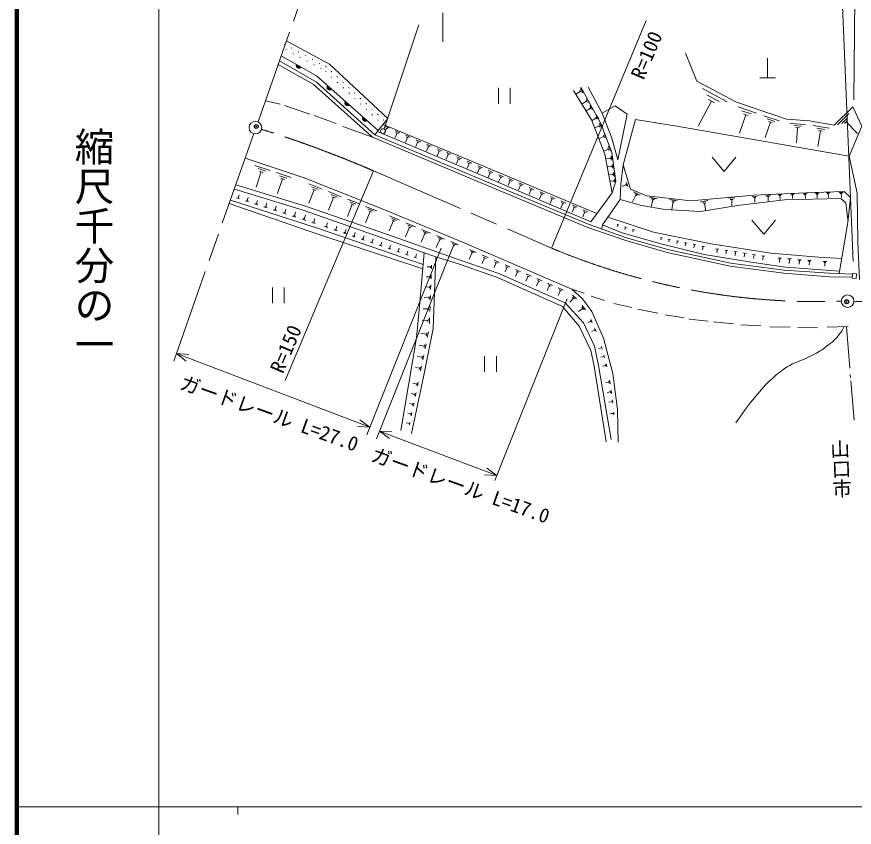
# Model space of a CAD drawing. Units: millimetres, scale not verified. Extents: x 40000 to 680000, y 20000 to 380000.
# Drawn here: x 40000 to 146002, y 202409 to 304942 of the extents above; entities that cross this region are included whole.
import ezdxf
from ezdxf.enums import TextEntityAlignment as Align

# ---------------------------------------------------------------- set-up
doc = ezdxf.new("R2010")
doc.units = ezdxf.units.MM
doc.header["$LTSCALE"] = 1000
doc.header["$PDMODE"] = 32
doc.header["$PDSIZE"] = 500
doc.linetypes.add('CHAIN', pattern=[18.5, 12, -1.5, 3.5, -1.5])
for name, color, linetype, lineweight in [('M-BGD', 7, 'Continuous', 13), ('M-BGD-HTXT', 7, 'Continuous', 13), ('M-BMK', 2, 'CHAIN', 13), ('M-BMK-OTRS', 5, 'Continuous', 13), ('M-BMK-SRVR', 3, 'Continuous', 13), ('M-STR-HTXT', 7, 'Continuous', 13), ('M-STR-STRC', 7, 'Continuous', 13), ('M-TTL', 2, 'Continuous', 140), ('M-TTL-BAND', 7, 'Continuous', 13)]:
    doc.layers.add(name, color=color, linetype=linetype, lineweight=lineweight)
doc.layers.add('M-OTRS', color=6, linetype='Continuous')
doc.styles.add('@ＭＳ ゴシック', font='')
doc.styles.add('ＭＳ ゴシック', font='')
doc.styles.get('@ＭＳ ゴシック').set_extended_font_data('@MS Gothic')
doc.styles.get('ＭＳ ゴシック').set_extended_font_data('MS Gothic')

msp = doc.modelspace()

# ---------------------------------------------------------------- linework, layer by layer
at = {"layer": 'M-BGD'}
for p, q in [((73867, 301480), (73955, 301432)), ((74067, 300802), (74155, 300754)), ((74745, 301002), (74833, 300954)), ((74946, 300324), (75033, 300276)), ((75624, 300524), (75712, 300476)), ((76502, 300046), (76590, 299998)), ((126082, 296814), (124633, 300353)), ((75824, 299846), (75912, 299798)), ((76702, 299368), (76790, 299320)), ((77380, 299568), (77468, 299520)), ((78259, 299090), (78347, 299042)), ((135031, 299704), (135031, 297204)), ((77581, 298890), (77668, 298842)), ((78459, 298412), (78547, 298364)), ((79068, 298730), (79141, 298662)), ((79094, 298023), (79167, 297955)), ((79137, 298612), (79225, 298564)), ((79800, 298049), (79874, 297981)), ((79826, 297342), (79899, 297274)), ((80533, 297368), (80606, 297300)), ((134031, 297204), (136031, 297204)), ((80559, 296662), (80632, 296593)), ((81265, 296687), (81339, 296619)), ((81291, 295981), (81364, 295913)), ((81998, 296007), (82071, 295939)), ((100966, 295934), (100966, 293934)), ((102466, 295934), (102466, 293934)), ((111340, 295869), (111679, 295317)), ((126784, 295870), (129919, 294187)), ((82024, 295300), (82097, 295232)), ((82730, 295326), (82804, 295258)), ((111372, 295509), (110820, 295170)), ((111287, 295647), (111457, 295371)), ((127357, 295057), (128925, 294216)), ((82756, 294619), (82829, 294551)), ((83463, 294645), (83536, 294577)), ((83489, 293938), (83562, 293870)), ((84195, 293964), (84269, 293896)), ((112128, 294274), (111571, 293932)), ((112042, 294413), (112213, 294135)), ((112096, 294638), (112438, 294081)), ((112579, 293756), (112917, 293204)), ((127931, 294245), (126248, 291109)), ((127539, 294455), (128323, 294034)), ((84221, 293258), (84294, 293190)), ((84928, 293283), (85001, 293215)), ((84954, 292577), (85027, 292509)), ((85660, 292603), (85734, 292535)), ((112610, 293395), (112058, 293056)), ((112525, 293533), (112695, 293257)), ((131298, 293527), (133625, 292739)), ((131781, 293039), (132945, 292645)), ((131974, 292650), (132555, 292453)), ((143880, 291275), (145321, 292710)), ((146977, 291098), (145816, 293548)), ((85686, 291896), (85759, 291828)), ((85742, 290549), (86979, 292060)), ((86393, 291922), (86466, 291854)), ((113366, 292161), (112809, 291819)), ((113281, 292300), (113452, 292021)), ((113334, 292525), (113676, 291968)), ((132264, 292551), (131476, 290225)), ((134576, 292417), (136516, 291759)), ((135381, 291603), (134724, 289663)), ((134979, 292010), (135948, 291681)), ((135139, 291685), (135624, 291521)), ((144419, 291454), (145140, 292171)), ((144779, 291453), (145139, 291812)), ((144959, 291632), (146393, 290192)), ((85308, 290019), (85742, 290549)), ((86811, 290825), (86560, 290241)), ((86582, 291097), (87166, 290846)), ((86665, 290888), (86957, 290762)), ((87898, 290531), (88488, 290277)), ((113744, 291131), (113150, 290873)), ((113680, 291280), (113809, 290983)), ((113763, 291493), (114022, 290899)), ((137889, 291447), (139812, 291320)), ((138354, 291175), (139315, 291112)), ((138578, 290919), (139059, 290887)), ((138818, 290903), (138692, 288980)), ((140814, 291196), (142817, 290847)), ((141271, 290859), (142272, 290684)), ((141728, 290521), (141379, 288518)), ((141478, 290565), (141978, 290477)), ((88130, 290256), (87876, 289667)), ((87982, 290320), (88277, 290193)), ((89453, 289685), (89197, 289090)), ((89220, 289962), (89815, 289706)), ((89305, 289749), (89602, 289621)), ((90547, 289391), (91147, 289133)), ((114321, 289803), (113721, 289543)), ((114255, 289953), (114386, 289654)), ((114340, 290168), (114601, 289569)), ((90783, 289112), (90524, 288511)), ((90632, 289176), (90933, 289047)), ((92117, 288536), (91857, 287930)), ((91880, 288818), (92486, 288557)), ((91966, 288601), (92269, 288471)), ((114828, 288340), (114959, 288040)), ((114913, 288555), (115174, 287956)), ((93458, 287958), (93195, 287346)), ((93218, 288242), (93830, 287979)), ((93305, 288023), (93611, 287892)), ((94604, 287523), (94353, 286939)), ((94375, 287794), (94959, 287543)), ((94458, 287585), (94750, 287460)), ((114893, 288190), (114294, 287929)), ((115292, 287321), (115340, 286799)), ((95922, 286954), (95668, 286364)), ((95691, 287228), (96280, 286975)), ((95775, 287017), (96069, 286891)), ((97246, 286383), (96990, 285788)), ((97012, 286660), (97607, 286404)), ((97097, 286447), (97395, 286319)), ((115185, 287048), (114663, 286999)), ((115173, 287178), (115198, 286917)), ((115449, 286273), (115498, 285751)), ((128019, 287161), (129519, 285361)), ((129519, 285361), (131019, 287161)), ((70149, 286132), (72081, 285486)), ((70953, 285326), (70307, 283394)), ((70551, 285729), (71517, 285406)), ((70712, 285406), (71195, 285245)), ((72867, 285223), (74743, 284596)), ((98575, 285809), (98317, 285209)), ((98339, 286089), (98940, 285830)), ((98425, 285874), (98725, 285745)), ((99910, 285233), (99649, 284627)), ((99672, 285515), (100278, 285255)), ((99758, 285299), (100061, 285168)), ((115343, 286000), (114820, 285951)), ((115330, 286130), (115355, 285869)), ((115579, 285263), (115628, 284740)), ((116754, 286197), (117662, 283144)), ((73648, 284440), (73022, 282565)), ((73258, 284832), (74196, 284518)), ((73414, 284519), (73883, 284362)), ((101250, 284655), (100987, 284043)), ((101010, 284940), (101622, 284676)), ((101097, 284721), (101403, 284589)), ((102461, 284226), (102210, 283642)), ((102232, 284498), (102816, 284246)), ((102315, 284289), (102607, 284163)), ((115473, 284989), (114951, 284940)), ((115606, 284183), (115083, 284134)), ((115461, 285120), (115485, 284859)), ((115594, 284313), (115618, 284052)), ((115712, 284456), (115761, 283934)), ((76971, 283803), (78667, 283129)), ((77651, 283042), (76978, 281346)), ((77311, 283422), (78159, 283086)), ((77439, 283126), (77863, 282958)), ((103780, 283657), (103526, 283068)), ((103548, 283932), (104138, 283678)), ((103632, 283721), (103927, 283594)), ((105103, 283086), (104847, 282491)), ((104870, 283363), (105465, 283107)), ((104955, 283150), (105252, 283022)), ((117140, 283687), (116642, 283520)), ((117098, 283811), (117182, 283562)), ((117181, 283977), (117348, 283480)), ((68191, 281905), (67827, 282024)), ((68009, 281965), (68157, 282420)), ((69182, 281689), (69305, 282070)), ((79457, 282816), (81061, 282179)), ((80099, 282097), (79463, 280493)), ((79778, 282456), (80580, 282138)), ((79899, 282176), (80300, 282017)), ((106433, 282513), (106174, 281912)), ((106197, 282792), (106797, 282534)), ((106282, 282577), (106583, 282448)), ((107530, 282219), (108136, 281958)), ((107616, 282002), (107919, 281872)), ((112642, 279012), (115355, 282652)), ((118373, 282381), (117937, 281517)), ((118050, 282814), (118913, 282379)), ((118211, 282597), (118643, 282380)), ((118265, 282435), (118481, 282326)), ((120093, 282133), (121037, 281926)), ((120303, 281964), (120775, 281860)), ((130092, 282000), (130869, 282027)), ((133097, 282215), (133699, 282236)), ((133253, 282070), (133554, 282080)), ((133403, 282075), (133425, 281473)), ((134780, 282353), (135382, 282375)), ((134936, 282208), (135237, 282219)), ((135086, 282213), (135108, 281611)), ((136343, 282445), (136832, 282463)), ((136469, 282327), (136714, 282336)), ((136592, 282332), (136609, 281843)), ((137936, 282536), (138424, 282554)), ((138062, 282419), (138307, 282427)), ((138185, 282423), (138202, 281934)), ((139551, 282558), (140040, 282575)), ((139678, 282440), (139922, 282449)), ((139800, 282444), (139817, 281956)), ((141049, 282608), (141538, 282625)), ((141176, 282490), (141420, 282499)), ((141298, 282494), (141315, 282006)), ((142458, 282686), (142947, 282703)), ((142585, 282568), (142829, 282577)), ((142707, 282572), (142724, 282084)), ((144102, 282700), (144591, 282718)), ((144229, 282582), (144473, 282591)), ((144351, 282587), (144368, 282098)), ((69341, 281532), (68960, 281655)), ((69277, 281658), (69086, 281720)), ((70507, 281153), (70110, 281282)), ((70440, 281284), (70242, 281349)), ((70341, 281316), (70470, 281714)), ((71621, 280905), (71414, 280972)), ((71517, 280939), (71652, 281353)), ((72710, 280556), (72850, 280987)), ((81848, 281867), (83364, 281265)), ((82456, 281187), (81854, 279672)), ((82152, 281527), (82910, 281226)), ((82266, 281262), (82645, 281112)), ((84150, 280953), (85580, 280385)), ((107767, 281937), (107507, 281331)), ((109108, 281359), (108845, 280747)), ((108868, 281643), (109480, 281380)), ((108955, 281424), (109261, 281293)), ((110327, 281113), (110933, 280852)), ((120513, 281794), (120306, 280850)), ((120395, 281820), (120631, 281768)), ((122633, 281829), (123589, 281686)), ((122854, 281674), (123332, 281602)), ((123075, 281519), (122932, 280563)), ((122956, 281537), (123195, 281501)), ((126529, 281516), (127482, 281678)), ((126788, 281438), (127264, 281519)), ((126927, 281339), (127165, 281379)), ((127046, 281359), (127209, 280406)), ((130293, 281812), (130682, 281826)), ((130487, 281819), (130515, 281043)), ((71691, 280768), (71277, 280903)), ((72891, 280378), (72460, 280518)), ((72818, 280521), (72603, 280591)), ((74109, 279982), (73660, 280128)), ((74033, 280131), (73809, 280203)), ((73921, 280167), (74066, 280615)), ((75149, 279773), (75300, 280238)), ((76383, 279374), (76537, 279847)), ((84723, 280312), (84155, 278881)), ((84437, 280632), (85152, 280348)), ((84544, 280383), (84902, 280241)), ((110565, 280831), (110304, 280225)), ((110413, 280896), (110717, 280766)), ((111905, 280253), (111642, 279641)), ((111665, 280537), (112277, 280274)), ((111752, 280319), (112058, 280187)), ((75344, 279581), (74878, 279732)), ((75265, 279735), (75032, 279811)), ((76581, 279178), (76108, 279332)), ((76501, 279335), (76265, 279412)), ((77779, 278789), (77330, 278935)), ((77704, 278938), (77479, 279011)), ((77591, 278974), (77737, 279424)), ((79203, 278431), (79348, 278856)), ((87680, 279150), (87138, 277856)), ((87168, 279745), (88462, 279203)), ((87424, 279447), (88071, 279176)), ((87518, 279218), (87842, 279082)), ((89246, 278875), (90449, 278371)), ((133045, 279218), (134545, 277418)), ((134545, 277418), (136045, 279218)), ((79380, 278253), (78955, 278397)), ((79310, 278395), (79097, 278467)), ((80547, 277855), (80132, 277996)), ((80479, 277994), (80271, 278065)), ((80375, 278029), (80516, 278444)), ((81536, 277631), (81674, 278036)), ((89721, 278322), (89217, 277119)), ((89483, 278598), (90085, 278346)), ((89571, 278385), (89872, 278259)), ((91230, 278043), (92347, 277576)), ((91451, 277787), (92009, 277553)), ((115982, 278700), (116196, 278629)), ((116089, 278665), (116000, 278397)), ((116944, 278381), (117182, 278302)), ((117063, 278342), (116964, 278043)), ((117955, 278046), (118167, 277976)), ((118061, 278011), (117973, 277747)), ((81705, 277461), (81299, 277599)), ((81638, 277597), (81435, 277666)), ((82853, 277070), (82457, 277205)), ((82787, 277202), (82590, 277270)), ((82688, 277236), (82823, 277632)), ((83991, 276682), (83605, 276814)), ((83927, 276812), (83734, 276877)), ((83831, 276844), (83962, 277230)), ((84932, 276362), (85092, 276832)), ((91671, 277530), (91204, 276414)), ((91532, 277589), (91811, 277472)), ((93535, 276774), (93102, 275740)), ((93126, 277249), (94160, 276816)), ((93330, 277012), (93847, 276795)), ((93405, 276828), (93664, 276720)), ((121474, 277005), (121696, 276960)), ((121585, 276983), (121528, 276706)), ((122466, 276802), (122714, 276751)), ((122590, 276777), (122527, 276466)), ((85120, 276298), (84744, 276426)), ((86240, 275916), (85873, 276041)), ((86056, 275979), (86212, 276438)), ((87348, 275539), (86992, 275660)), ((87170, 275599), (87322, 276045)), ((88273, 275224), (88421, 275656)), ((95315, 276052), (94915, 275097)), ((94937, 276491), (95892, 276091)), ((95126, 276271), (95603, 276071)), ((95195, 276102), (95434, 276002)), ((123484, 276594), (123760, 276537)), ((123622, 276565), (123552, 276221)), ((124530, 276380), (124834, 276317)), ((124682, 276348), (124604, 275968)), ((125603, 276160), (125936, 276091)), ((125769, 276126), (125684, 275709)), ((126705, 275934), (127067, 275860)), ((126886, 275897), (126793, 275443)), ((88446, 275165), (88100, 275283)), ((89534, 274794), (89199, 274909)), ((89366, 274852), (89509, 275271)), ((90449, 274483), (90587, 274889)), ((93040, 274551), (91585, 275066)), ((97636, 275103), (97278, 274274)), ((97310, 275489), (98140, 275132)), ((97473, 275296), (97888, 275118)), ((97532, 275148), (97739, 275059)), ((98925, 274794), (99654, 274479)), ((128503, 275602), (128862, 275546)), ((128682, 275574), (128613, 275125)), ((129650, 275425), (130015, 275368)), ((129833, 275396), (129762, 274939)), ((130803, 275247), (131175, 275189)), ((130989, 275218), (130917, 274753)), ((131962, 275067), (132341, 275009)), ((132152, 275038), (132079, 274565)), ((133130, 274887), (133512, 274828)), ((133321, 274858), (133247, 274379)), ((134306, 274705), (134682, 274647)), ((134494, 274676), (134421, 274207)), ((90611, 274427), (90286, 274538)), ((92500, 273507), (92483, 273058)), ((99211, 274454), (98897, 273725)), ((99029, 274533), (99393, 274376)), ((100685, 273847), (100411, 273212)), ((100436, 274143), (101070, 273869)), ((100526, 273915), (100843, 273779)), ((101828, 273543), (102417, 273289)), ((136366, 274453), (136798, 274416)), ((136465, 274336), (136681, 274317)), ((136573, 274327), (136535, 273895)), ((137577, 274348), (138045, 274307)), ((137684, 274221), (137918, 274200)), ((137801, 274210), (137760, 273743)), ((138847, 274237), (139303, 274197)), ((138951, 274113), (139179, 274093)), ((139065, 274103), (139025, 273646)), ((140106, 274127), (140552, 274088)), ((140208, 274005), (140430, 273986)), ((140319, 273996), (140280, 273550)), ((142073, 273982), (142533, 273962)), ((142183, 273862), (142413, 273852)), ((142298, 273857), (142278, 273397)), ((92380, 273287), (91931, 273303)), ((92384, 273399), (92375, 273174)), ((102059, 273268), (101805, 272679)), ((101912, 273332), (102206, 273205)), ((103381, 272695), (103122, 272092)), ((103145, 272975), (103747, 272715)), ((103231, 272759), (103532, 272630)), ((92320, 272039), (91820, 272057)), ((92325, 272164), (92315, 271914)), ((92454, 272284), (92436, 271784)), ((104717, 272115), (104452, 271500)), ((104475, 272402), (105091, 272136)), ((104563, 272181), (104870, 272049)), ((106065, 271530), (105794, 270902)), ((105819, 271823), (106447, 271552)), ((105908, 271598), (106222, 271462)), ((72362, 270711), (72362, 268711)), ((73862, 270711), (73862, 268711)), ((92258, 270740), (91706, 270761)), ((92263, 270878), (92253, 270602)), ((92407, 271011), (92386, 270459)), ((107427, 270939), (107150, 270298)), ((107175, 271238), (107817, 270961)), ((107266, 271008), (107587, 270870)), ((108802, 270343), (108519, 269688)), ((108545, 270648), (109200, 270365)), ((108638, 270413), (108966, 270272)), ((92194, 269389), (91586, 269411)), ((92199, 269540), (92188, 269237)), ((92357, 269687), (92334, 269079)), ((110464, 269354), (109999, 268836)), ((110322, 269716), (110840, 269250)), ((110335, 269470), (110594, 269237)), ((92305, 268309), (92280, 267642)), ((111541, 268192), (111746, 267917)), ((111575, 268432), (111987, 267882)), ((92126, 267982), (91459, 268007)), ((92132, 268149), (92120, 267815)), ((111644, 268054), (111094, 267643)), ((92054, 266516), (91317, 266544)), ((92061, 266701), (92047, 266332)), ((92252, 266878), (92224, 266141)), ((112661, 266414), (112268, 266241)), ((112618, 266512), (112704, 266316)), ((112672, 266654), (112845, 266261)), ((92109, 265087), (91967, 264381)), ((113161, 265291), (112786, 265126)), ((113120, 265385), (113202, 265198)), ((113172, 265520), (113337, 265145)), ((145002, 265723), (145438, 260477)), ((91862, 264769), (91156, 264911)), ((91897, 264946), (91826, 264593)), ((91581, 263276), (90950, 263402)), ((91613, 263434), (91550, 263118)), ((91802, 263560), (91676, 262929)), ((114065, 263057), (113681, 262957)), ((114024, 263211), (114105, 262904)), ((91306, 261859), (90708, 261979)), ((91336, 262008), (91276, 261709)), ((91515, 262128), (91395, 261530)), ((99212, 262008), (99212, 260008)), ((100712, 262008), (100712, 260008)), ((114348, 261977), (113916, 261863)), ((114303, 262149), (114394, 261804)), ((114544, 260831), (114150, 260728)), ((114518, 260930), (114570, 260733)), ((114590, 261054), (114694, 260660)), ((91036, 260475), (90471, 260589)), ((91065, 260616), (91008, 260334)), ((91234, 260729), (91121, 260164)), ((90821, 258699), (90714, 258188)), ((114960, 258721), (114503, 258660)), ((114944, 258836), (114975, 258607)), ((115043, 258965), (115105, 258509)), ((145504, 259680), (145537, 259281)), ((145570, 258883), (145984, 253900)), ((90640, 258471), (90128, 258577)), ((90666, 258598), (90613, 258343)), ((115214, 257699), (115272, 257276)), ((90379, 257174), (89906, 257273)), ((90404, 257293), (90355, 257056)), ((90547, 257386), (90448, 256913)), ((115137, 257473), (114714, 257416)), ((115123, 257579), (115152, 257367)), ((90127, 255916), (89691, 256007)), ((90150, 256025), (90104, 255807)), ((90281, 256111), (90190, 255675)), ((115408, 256271), (114920, 256205)), ((115382, 256467), (115435, 256076)), ((89882, 254695), (89481, 254778)), ((89903, 254795), (89861, 254595)), ((90023, 254874), (89940, 254474)), ((115558, 254743), (115164, 254735)), ((115555, 254901), (115561, 254585)), ((89735, 253491), (89278, 253586)), ((89773, 253673), (89697, 253308))]:
    msp.add_line(p, q, dxfattribs=at)
for points in [[(86979, 292060), (79570, 298946), (76375, 300662), (74150, 301895)], [(73482, 299993), (77919, 297483), (85742, 290549)], [(73010, 298932), (77525, 296410), (85027, 289689), (99175, 283783), (112268, 278274), (117079, 276621), (122310, 275099), (130285, 273389), (137068, 272493), (142868, 272058), (145739, 271989)], [(73260, 299362), (77930, 296653), (85308, 290019), (99298, 284148), (112451, 278673), (117179, 276985), (122388, 275513), (130351, 273765), (137124, 272868), (142882, 272495), (145780, 272389)], [(145816, 293548), (143462, 291242), (140340, 291787), (137426, 291979), (131094, 294124), (126082, 296814)], [(115355, 282652), (115833, 284133), (115305, 287784), (113936, 291434), (111414, 296046)], [(112326, 296046), (114080, 292755), (115305, 289585), (116097, 286847), (117250, 292635), (115761, 293692), (114080, 292755)], [(115355, 282652), (114428, 287544), (112735, 291915), (110477, 295613)], [(116754, 286197), (118335, 291948), (123552, 291094)], [(113411, 280044), (97779, 286570), (86383, 291332)], [(123552, 291094), (145376, 287319), (146977, 291098)], [(85641, 290425), (99702, 284506), (112642, 279012)], [(146679, 271693), (146467, 276427), (146372, 282626), (145376, 287319)], [(110241, 270461), (96912, 276205), (86897, 280400), (76370, 284579), (68916, 287071)], [(116754, 286197), (116477, 283753), (116365, 281815), (114131, 278613), (114061, 278098)], [(67553, 283128), (76389, 280428), (86706, 276794), (91585, 275066)], [(67716, 283663), (76562, 280961), (86913, 277406), (96120, 274140), (101035, 272475), (109408, 268744), (111729, 266215), (113106, 263253), (113627, 260835), (115220, 251452)], [(117662, 283144), (119751, 282272), (125299, 281647), (133309, 282368), (140850, 282728), (144717, 282824)], [(144717, 282824), (145509, 282079), (145173, 278933), (144082, 272451)], [(91406, 273060), (77962, 277495), (66886, 281305)], [(91457, 273611), (78175, 278135), (67044, 281753)], [(144298, 281944), (137160, 281776), (131214, 281060), (126555, 280292), (122077, 280569), (119078, 281082), (116365, 281815)], [(145205, 279233), (144928, 281389), (144298, 281944)], [(114827, 279610), (120602, 277695), (127871, 276206), (135436, 275037), (141480, 274508), (144407, 274381)], [(144133, 272753), (137317, 273275), (132962, 273916), (127014, 274877), (121338, 276238), (116487, 277663), (114131, 278613)], [(88605, 252608), (90598, 264312), (90991, 268347), (91585, 275066)], [(93040, 274551), (92700, 265489), (91475, 259389), (89982, 252224)], [(93040, 274551), (95904, 273695), (100831, 271953), (109074, 268281), (111198, 265818), (112644, 262742), (113077, 260729), (114607, 251174)], [(116128, 251108), (116048, 255271), (115432, 259818), (114255, 264301), (112774, 267664), (111589, 269249), (110241, 270461)]]:
    msp.add_lwpolyline(points, dxfattribs=at)
msp.add_lwpolyline([(145727, 271870), (146235, 271818), (146296, 272413), (145788, 272465)], close=True, dxfattribs=at)
for centre, radius, start, end in [((75727, 298785), 354, 159.30814, 321.71332), ((75727, 298785), 283, 161.53218, 319.48928), ((75727, 298785), 212, 165.27851, 315.74295), ((75727, 298785), 142, 172.99023, 308.03122), ((75727, 298785), 100, 183.3079, 297.71356), ((79621, 296047), 354, 147.24705, 309.65223), ((79621, 296047), 283, 149.47109, 307.42819), ((79621, 296047), 212, 153.21742, 303.68187), ((79621, 296047), 142, 160.92915, 295.97014), ((79621, 296047), 100, 171.24681, 285.65247), ((81867, 294057), 354, 147.24705, 309.65223), ((81867, 294057), 283, 149.47109, 307.42819), ((81867, 294057), 212, 153.21742, 303.68187), ((81867, 294057), 142, 160.92915, 295.97014), ((81867, 294057), 100, 171.24681, 285.65247), ((84112, 292067), 354, 147.24705, 309.65223), ((84112, 292067), 283, 149.47109, 307.42819), ((84112, 292067), 212, 153.21742, 303.68187), ((84112, 292067), 142, 160.92915, 295.97014), ((84112, 292067), 100, 171.24681, 285.65247)]:
    msp.add_arc(centre, radius, start, end, dxfattribs=at)
msp.add_open_spline([(131018, 253551), (132005, 254991), (132287, 255415), (133204, 256530), (134022, 257525), (134473, 258098), (135413, 258979), (136173, 259692), (136624, 260077), (137503, 260636), (138469, 261252), (139151, 261335), (140168, 261861), (140975, 262278), (141464, 262464), (142186, 263014), (142968, 263610), (143466, 263911), (144059, 264695), (144354, 265085), (144476, 265252), (144737, 265738)], degree=3, knots=[0, 0, 0, 0, 1, 1, 1, 2, 2, 2, 3, 3, 3, 4, 4, 4, 5, 5, 5, 6, 6, 6, 7, 7, 7, 7], dxfattribs=at)
at = {"layer": 'M-BGD-HTXT'}
msp.add_line((146251, 323857), (145956, 294449), dxfattribs=at)
at = {"layer": 'M-BMK'}
for p, q in [((70552, 291652), (81512, 322856)), ((70003, 290155), (59607, 260634)), ((85137, 285457), (107666, 275683))]:
    msp.add_line(p, q, dxfattribs=at)
for centre, radius, start, end in [((28336, 153928), 143270, 66.64299, 72.68291), ((141318, 355836), 86931, 247.22498, 272.00241), ((140029, 450727), 181931, 271.86593, 275.76536)]:
    msp.add_arc(centre, radius, start, end, dxfattribs=at)
at = {"layer": 'M-BMK-OTRS'}
for p, q in [((73343, 293891), (71488, 294318)), ((77090, 292626), (73904, 293715)), ((80413, 291442), (77659, 292435)), ((85027, 289689), (81262, 291074)), ((110241, 270461), (111802, 269957)), ((112686, 269604), (114394, 269049)), ((115561, 268665), (117850, 268140)), ((118590, 267941), (121130, 267448)), ((122060, 267220), (124456, 266862)), ((125103, 266705), (127494, 266440)), ((128180, 266351), (130719, 266106)), ((131659, 265982), (134169, 265826)), ((135329, 265733), (137896, 265691)), ((138878, 265627), (141359, 265603)), ((142575, 265652), (145229, 265758))]:
    msp.add_line(p, q, dxfattribs=at)
at = {"layer": 'M-BMK-SRVR'}
for p, q in [((107666, 275683), (119671, 304459)), ((85137, 285457), (73984, 258906))]:
    msp.add_line(p, q, dxfattribs=at)
for centre in [(70214, 290927), (145156, 268962)]:
    msp.add_circle(centre, 800, dxfattribs=at)
at = {"layer": 'M-OTRS'}
for p in [(70310, 291059), (145040, 268888)]:
    msp.add_point(p, dxfattribs=at)
at = {"layer": 'M-STR-HTXT'}
for p, q in [((144439, 308176), (145848, 273988)), ((93714, 275685), (84291, 252058)), ((94915, 275097), (85530, 251564)), ((109674, 269271), (100497, 246257)), ((60201, 262321), (84671, 253009)), ((60201, 262321), (61443, 261366)), ((60201, 262321), (61763, 262208)), ((84671, 253009), (83429, 253963)), ((84671, 253009), (83109, 253122)), ((85917, 252534), (100749, 246890)), ((85917, 252534), (87159, 251580)), ((85917, 252534), (87479, 252422)), ((100749, 246890), (99187, 247003)), ((100749, 246890), (99508, 247844))]:
    msp.add_line(p, q, dxfattribs=at)
at = {"layer": 'M-STR-STRC'}
for p, q in [((93950, 305426), (93950, 301790)), ((86489, 290747), (90898, 303933))]:
    msp.add_line(p, q, dxfattribs=at)
msp.add_circle((86354, 290473), 305, dxfattribs=at)
at = {"layer": 'M-TTL'}
msp.add_line((40000, 380000), (40000, 20000), dxfattribs=at)
at = {"layer": 'M-TTL-BAND'}
for p, q in [((58000, 370000), (58000, 20000)), ((40000, 205000), (579000, 205000)), ((68000, 205000), (68000, 204000))]:
    msp.add_line(p, q, dxfattribs=at)

# ---------------------------------------------------------------- texts
at = {"layer": 'M-BGD-HTXT', "style": 'ＭＳ ゴシック'}
for s, p in [('山', (144212, 250236)), ('口', (144378, 247730)), ('市', (144466, 245221))]:
    msp.add_text(s, height=1833, rotation=2, dxfattribs=at).set_placement(p, align=Align.MIDDLE_CENTER)
at = {"layer": 'M-BMK-SRVR', "style": 'ＭＳ ゴシック'}
for s, p in [('R=100', (118501, 297220)), ('R=150', (72843, 260050))]:
    msp.add_text(s, height=1833, rotation=67.055, dxfattribs=at).set_placement(p, align=Align.MIDDLE_LEFT)
at = {"layer": 'M-STR-HTXT', "style": 'ＭＳ ゴシック'}
for s, p in [('ガードレール L=27.0', (71477, 253398)), ('ガードレール L=17.0', (95677, 244283))]:
    msp.add_text(s, height=1833, rotation=340.29, dxfattribs=at).set_placement(p, align=Align.BOTTOM_CENTER)
at = {"layer": 'M-TTL-BAND', "style": '@ＭＳ ゴシック'}
msp.add_text('縮尺千分の一', height=3666, rotation=270, dxfattribs=at).set_placement((49777, 261030), align=Align.MIDDLE_RIGHT)

doc.saveas('drawing.dxf')
